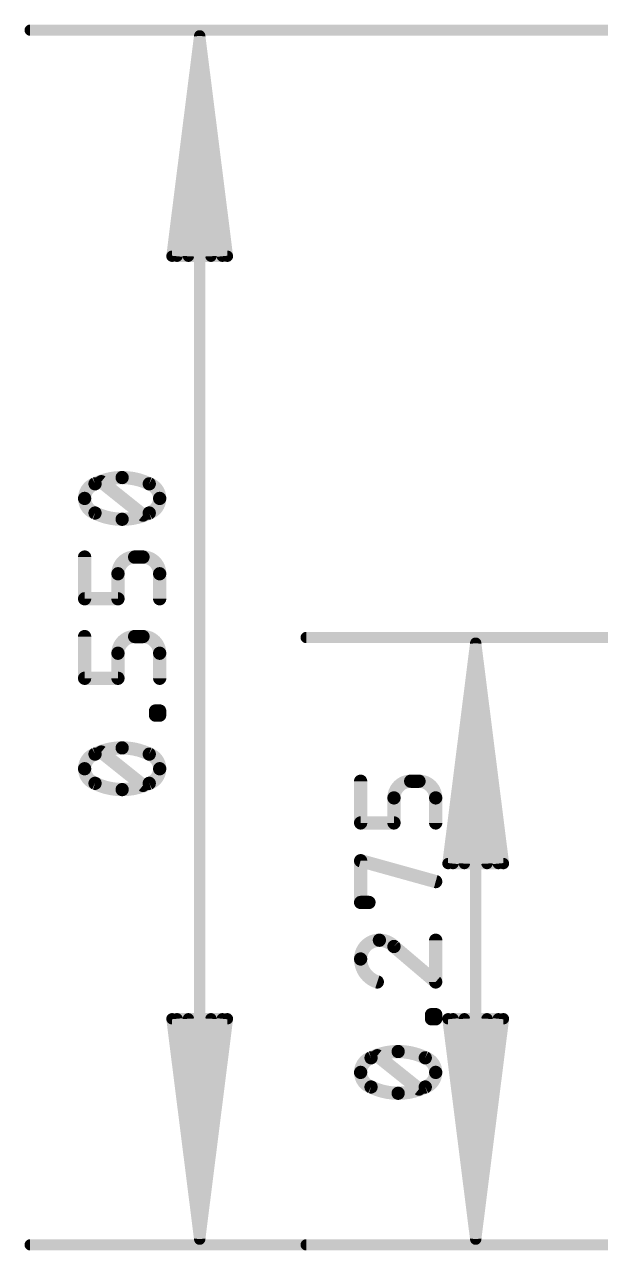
# Model space of a CAD drawing. Extents: x -22.2 to 64.4, y -24.7 to 14.1.
# Drawn here: x -9 to -2.37, y -0.07 to 14.04 of the extents above; entities that cross this region are included whole.
import ezdxf

# ---------------------------------------------------------------- set-up
doc = ezdxf.new("R2010")
doc.units = 0
doc.layers.add('47', color=253, linetype='CONTINUOUS')

msp = doc.modelspace()

# ---------------------------------------------------------------- linework, layer by layer
at = {"layer": '47'}
for points, const_width in [([(0, 13.97), (-8.935, 13.97)], 0.13), ([(-6.985, 13.905), (-7.3042, 11.37)], 0.13), ([(-6.985, 13.905), (-7.245, 11.37)], 0.13), ([(-6.985, 13.905), (-7.115, 11.37)], 0.13), ([(-6.985, 0.065), (-6.985, 13.905)], 0.13), ([(-6.6658, 11.37), (-6.985, 13.905)], 0.13), ([(-6.855, 11.37), (-6.985, 13.905)], 0.13), ([(-6.725, 11.37), (-6.985, 13.905)], 0.13), ([(-7.3042, 11.37), (-6.6658, 11.37)], 0.13), ([(-7.6371, 8.3928), (-8.1169, 8.7766)], 0.1524), ([(-8.3088, 7.4304), (-8.3088, 7.9102)], 0.1524), ([(-7.6371, 7.9102), (-7.7331, 7.9102)], 0.1524), ([(-7.925, 7.7183), (-7.925, 7.4304)], 0.1524), ([(-7.4452, 7.4304), (-7.4452, 7.7183)], 0.1524), ([(-7.925, 7.4304), (-8.3088, 7.4304)], 0.1524), ([(-8.3088, 6.516), (-8.3088, 6.9958)], 0.1524), ([(-7.6371, 6.9958), (-7.7331, 6.9958)], 0.1524), ([(22.86, 6.985), (-5.76, 6.985)], 0.13), ([(-3.81, 6.92), (-4.1292, 4.385)], 0.13), ([(-3.81, 6.92), (-4.07, 4.385)], 0.13), ([(-3.81, 6.92), (-3.94, 4.385)], 0.13), ([(-3.81, 6.92), (-3.81, 0.065)], 0.13), ([(-3.4908, 4.385), (-3.81, 6.92)], 0.13), ([(-3.68, 4.385), (-3.81, 6.92)], 0.13), ([(-3.55, 4.385), (-3.81, 6.92)], 0.13), ([(-7.925, 6.8039), (-7.925, 6.516)], 0.1524), ([(-7.4452, 6.516), (-7.4452, 6.8039)], 0.1524), ([(-7.925, 6.516), (-8.3088, 6.516)], 0.1524), ([(-7.4932, 6.0918), (-7.4932, 6.1398)], 0.1524), ([(-7.4932, 6.1398), (-7.4452, 6.1398)], 0.1524), ([(-7.4452, 6.1398), (-7.4452, 6.0918)], 0.1524), ([(-7.4452, 6.0918), (-7.4932, 6.0918)], 0.1524), ([(-7.6371, 5.2838), (-8.1169, 5.6677)], 0.1524), ([(-5.1338, 4.8523), (-5.1338, 5.3321)], 0.1524), ([(-4.4621, 5.3321), (-4.5581, 5.3321)], 0.1524), ([(-4.75, 5.1402), (-4.75, 4.8523)], 0.1524), ([(-4.2702, 4.8523), (-4.2702, 5.1402)], 0.1524), ([(-4.75, 4.8523), (-5.1338, 4.8523)], 0.1524), ([(-5.1338, 3.9379), (-5.1338, 4.4177)], 0.1524), ([(-5.1338, 4.4177), (-4.2702, 4.1778)], 0.1524), ([(-4.1292, 4.385), (-3.4908, 4.385)], 0.13), ([(-5.0378, 3.9379), (-5.1338, 3.9379)], 0.1524), ([(-4.2702, 3.0235), (-4.2702, 3.5033)], 0.1524), ([(-4.75, 3.4313), (-4.2702, 3.0235)], 0.1524), ([(-4.3182, 2.5993), (-4.3182, 2.6473)], 0.1524), ([(-4.3182, 2.6473), (-4.2702, 2.6473)], 0.1524), ([(-4.2702, 2.6473), (-4.2702, 2.5993)], 0.1524), ([(-6.985, 0.065), (-7.3042, 2.6)], 0.13), ([(-7.3042, 2.6), (-6.6658, 2.6)], 0.13), ([(-6.985, 0.065), (-7.245, 2.6)], 0.13), ([(-6.985, 0.065), (-7.115, 2.6)], 0.13), ([(-6.6658, 2.6), (-6.985, 0.065)], 0.13), ([(-6.855, 2.6), (-6.985, 0.065)], 0.13), ([(-6.725, 2.6), (-6.985, 0.065)], 0.13), ([(-4.2702, 2.5993), (-4.3182, 2.5993)], 0.1524), ([(-3.81, 0.065), (-4.1292, 2.6)], 0.13), ([(-4.1292, 2.6), (-3.4908, 2.6)], 0.13), ([(-3.81, 0.065), (-4.07, 2.6)], 0.13), ([(-3.81, 0.065), (-3.94, 2.6)], 0.13), ([(-3.4908, 2.6), (-3.81, 0.065)], 0.13), ([(-3.68, 2.6), (-3.81, 0.065)], 0.13), ([(-3.55, 2.6), (-3.81, 0.065)], 0.13), ([(-4.4621, 1.7913), (-4.9419, 2.1752)], 0.1524), ([(0, 0), (-8.935, 0)], 0.13), ([(22.86, 0), (-5.76, 0)], 0.13)]:
    msp.add_lwpolyline(points, dxfattribs=dict(at, const_width=const_width))
for points, const_width in [([(-8.935, 14.0025, 1), (-8.935, 13.9375)], 0.065), ([(-6.9525, 13.905, 1), (-7.0175, 13.905)], 0.065), ([(-6.9528, 13.9091, 1), (-7.0172, 13.9009)], 0.065), ([(-6.9525, 13.9033, 1), (-7.0175, 13.9067)], 0.065), ([(-6.9525, 13.9067, 1), (-7.0175, 13.9033)], 0.065), ([(-6.9527, 13.9083, 1), (-7.0173, 13.9017)], 0.065), ([(-6.9527, 13.9017, 1), (-7.0173, 13.9083)], 0.065), ([(-6.9528, 13.9009, 1), (-7.0172, 13.9091)], 0.065), ([(-7.3042, 11.4025, 1), (-7.3042, 11.3375)], 0.065), ([(-6.6658, 11.3375, 1), (-6.6658, 11.4025)], 0.065), ([(-7.3365, 11.3741, 1), (-7.272, 11.3659)], 0.065), ([(-7.2773, 11.3733, 1), (-7.2127, 11.3667)], 0.065), ([(-7.1475, 11.3717, 1), (-7.0825, 11.3683)], 0.065), ([(-6.8875, 11.3683, 1), (-6.8225, 11.3717)], 0.065), ([(-6.7573, 11.3667, 1), (-6.6927, 11.3733)], 0.065), ([(-6.698, 11.3659, 1), (-6.6335, 11.3741)], 0.065), ([(-7.877, 8.8246, 0.1139), (-8.1889, 8.7526)], 0.1524), ([(-7.5651, 8.7526, 0.1139), (-7.877, 8.8246)], 0.1524), ([(-7.877, 8.8627, 1), (-7.877, 8.7865)], 0.0762), ([(-7.877, 8.7865, 1), (-7.877, 8.8627)], 0.0762), ([(-8.1889, 8.7526, 0.3205), (-8.3088, 8.5847)], 0.1524), ([(-8.2055, 8.7869, 1), (-8.1722, 8.7184)], 0.0762), ([(-8.1765, 8.7166, 1), (-8.2012, 8.7887)], 0.0762), ([(-8.0931, 8.8064, 1), (-8.1407, 8.7469)], 0.0762), ([(-7.5528, 8.7887, 1), (-7.5775, 8.7166)], 0.0762), ([(-7.4452, 8.5847, 0.3205), (-7.5651, 8.7526)], 0.1524), ([(-7.5818, 8.7184, 1), (-7.5484, 8.7869)], 0.0762), ([(-8.3088, 8.5847, 0.3205), (-8.1889, 8.4168)], 0.1524), ([(-8.2707, 8.5847, 1), (-8.3469, 8.5847)], 0.0762), ([(-8.3469, 8.5847, 1), (-8.2707, 8.5847)], 0.0762), ([(-7.5651, 8.4168, 0.3205), (-7.4452, 8.5847)], 0.1524), ([(-7.4071, 8.5847, 1), (-7.4833, 8.5847)], 0.0762), ([(-7.4833, 8.5847, 1), (-7.4071, 8.5847)], 0.0762), ([(-8.1889, 8.4168, 0.1139), (-7.877, 8.3448)], 0.1524), ([(-8.1722, 8.451, 1), (-8.2055, 8.3825)], 0.0762), ([(-8.2012, 8.3807, 1), (-8.1765, 8.4528)], 0.0762), ([(-7.877, 8.3448, 0.1139), (-7.5651, 8.4168)], 0.1524), ([(-7.6609, 8.363, 1), (-7.6133, 8.4225)], 0.0762), ([(-7.5775, 8.4528, 1), (-7.5528, 8.3807)], 0.0762), ([(-7.5484, 8.3825, 1), (-7.5818, 8.451)], 0.0762), ([(-7.877, 8.3829, 1), (-7.877, 8.3067)], 0.0762), ([(-7.877, 8.3067, 1), (-7.877, 8.3829)], 0.0762), ([(-8.2707, 7.9102, 1), (-8.3469, 7.9102)], 0.0762), ([(-7.7331, 7.9102, 0.4142), (-7.925, 7.7183)], 0.1524), ([(-7.7331, 7.9483, 1), (-7.7331, 7.8721)], 0.0762), ([(-7.7331, 7.8721, 1), (-7.7331, 7.9483)], 0.0762), ([(-7.4452, 7.7183, 0.4142), (-7.6371, 7.9102)], 0.1524), ([(-7.6371, 7.9483, 1), (-7.6371, 7.8721)], 0.0762), ([(-7.6371, 7.8721, 1), (-7.6371, 7.9483)], 0.0762), ([(-7.8869, 7.7183, 1), (-7.9631, 7.7183)], 0.0762), ([(-7.9631, 7.7183, 1), (-7.8869, 7.7183)], 0.0762), ([(-7.4071, 7.7183, 1), (-7.4833, 7.7183)], 0.0762), ([(-7.4833, 7.7183, 1), (-7.4071, 7.7183)], 0.0762), ([(-8.3088, 7.4685, 1), (-8.3088, 7.3923)], 0.0762), ([(-7.925, 7.3923, 1), (-7.925, 7.4685)], 0.0762), ([(-8.3469, 7.4304, 1), (-8.2707, 7.4304)], 0.0762), ([(-7.9631, 7.4304, 1), (-7.8869, 7.4304)], 0.0762), ([(-7.4833, 7.4304, 1), (-7.4071, 7.4304)], 0.0762), ([(-8.2707, 6.9958, 1), (-8.3469, 6.9958)], 0.0762), ([(-7.7331, 6.9958, 0.4142), (-7.925, 6.8039)], 0.1524), ([(-7.7331, 7.0339, 1), (-7.7331, 6.9577)], 0.0762), ([(-7.7331, 6.9577, 1), (-7.7331, 7.0339)], 0.0762), ([(-7.4452, 6.8039, 0.4142), (-7.6371, 6.9958)], 0.1524), ([(-7.6371, 7.0339, 1), (-7.6371, 6.9577)], 0.0762), ([(-7.6371, 6.9577, 1), (-7.6371, 7.0339)], 0.0762), ([(-5.76, 7.0175, 1), (-5.76, 6.9525)], 0.065), ([(-3.7775, 6.92, 1), (-3.8425, 6.92)], 0.065), ([(-3.7778, 6.9241, 1), (-3.8422, 6.9159)], 0.065), ([(-3.7775, 6.9183, 1), (-3.8425, 6.9217)], 0.065), ([(-3.7775, 6.9217, 1), (-3.8425, 6.9183)], 0.065), ([(-3.7777, 6.9233, 1), (-3.8423, 6.9167)], 0.065), ([(-3.7777, 6.9167, 1), (-3.8423, 6.9233)], 0.065), ([(-3.7778, 6.9159, 1), (-3.8422, 6.9241)], 0.065), ([(-7.8869, 6.8039, 1), (-7.9631, 6.8039)], 0.0762), ([(-7.9631, 6.8039, 1), (-7.8869, 6.8039)], 0.0762), ([(-7.4071, 6.8039, 1), (-7.4833, 6.8039)], 0.0762), ([(-7.4833, 6.8039, 1), (-7.4071, 6.8039)], 0.0762), ([(-8.3088, 6.5541, 1), (-8.3088, 6.4779)], 0.0762), ([(-8.3469, 6.516, 1), (-8.2707, 6.516)], 0.0762), ([(-7.9631, 6.516, 1), (-7.8869, 6.516)], 0.0762), ([(-7.925, 6.4779, 1), (-7.925, 6.5541)], 0.0762), ([(-7.4833, 6.516, 1), (-7.4071, 6.516)], 0.0762), ([(-7.4551, 6.1398, 1), (-7.5313, 6.1398)], 0.0762), ([(-7.4932, 6.1779, 1), (-7.4932, 6.1017)], 0.0762), ([(-7.4071, 6.1398, 1), (-7.4833, 6.1398)], 0.0762), ([(-7.4452, 6.1017, 1), (-7.4452, 6.1779)], 0.0762), ([(-7.4932, 6.1299, 1), (-7.4932, 6.0537)], 0.0762), ([(-7.5313, 6.0918, 1), (-7.4551, 6.0918)], 0.0762), ([(-7.4833, 6.0918, 1), (-7.4071, 6.0918)], 0.0762), ([(-7.4452, 6.0537, 1), (-7.4452, 6.1299)], 0.0762), ([(-7.877, 5.7156, 0.1139), (-8.1889, 5.6437)], 0.1524), ([(-7.5651, 5.6437, 0.1139), (-7.877, 5.7156)], 0.1524), ([(-7.877, 5.7537, 1), (-7.877, 5.6775)], 0.0762), ([(-7.877, 5.6775, 1), (-7.877, 5.7537)], 0.0762), ([(-8.1889, 5.6437, 0.3205), (-8.3088, 5.4757)], 0.1524), ([(-8.2055, 5.6779, 1), (-8.1722, 5.6094)], 0.0762), ([(-8.1765, 5.6076, 1), (-8.2012, 5.6797)], 0.0762), ([(-8.0931, 5.6974, 1), (-8.1407, 5.6379)], 0.0762), ([(-7.5528, 5.6797, 1), (-7.5775, 5.6076)], 0.0762), ([(-7.4452, 5.4757, 0.3205), (-7.5651, 5.6437)], 0.1524), ([(-7.5818, 5.6094, 1), (-7.5484, 5.6779)], 0.0762), ([(-8.3088, 5.4757, 0.3205), (-8.1889, 5.3078)], 0.1524), ([(-8.2707, 5.4757, 1), (-8.3469, 5.4757)], 0.0762), ([(-8.3469, 5.4757, 1), (-8.2707, 5.4757)], 0.0762), ([(-7.5651, 5.3078, 0.3205), (-7.4452, 5.4757)], 0.1524), ([(-7.4071, 5.4757, 1), (-7.4833, 5.4757)], 0.0762), ([(-7.4833, 5.4757, 1), (-7.4071, 5.4757)], 0.0762), ([(-8.1889, 5.3078, 0.1139), (-7.877, 5.2359)], 0.1524), ([(-8.1722, 5.3421, 1), (-8.2055, 5.2736)], 0.0762), ([(-8.2012, 5.2718, 1), (-8.1765, 5.3439)], 0.0762), ([(-7.877, 5.2359, 0.1139), (-7.5651, 5.3078)], 0.1524), ([(-7.5775, 5.3439, 1), (-7.5528, 5.2718)], 0.0762), ([(-7.5484, 5.2736, 1), (-7.5818, 5.3421)], 0.0762), ([(-5.0957, 5.3321, 1), (-5.1719, 5.3321)], 0.0762), ([(-4.5581, 5.3321, 0.4142), (-4.75, 5.1402)], 0.1524), ([(-4.5581, 5.3702, 1), (-4.5581, 5.294)], 0.0762), ([(-4.5581, 5.294, 1), (-4.5581, 5.3702)], 0.0762), ([(-4.2702, 5.1402, 0.4142), (-4.4621, 5.3321)], 0.1524), ([(-4.4621, 5.3702, 1), (-4.4621, 5.294)], 0.0762), ([(-4.4621, 5.294, 1), (-4.4621, 5.3702)], 0.0762), ([(-7.877, 5.274, 1), (-7.877, 5.1978)], 0.0762), ([(-7.877, 5.1978, 1), (-7.877, 5.274)], 0.0762), ([(-7.6609, 5.2541, 1), (-7.6133, 5.3136)], 0.0762), ([(-4.7119, 5.1402, 1), (-4.7881, 5.1402)], 0.0762), ([(-4.7881, 5.1402, 1), (-4.7119, 5.1402)], 0.0762), ([(-4.2321, 5.1402, 1), (-4.3083, 5.1402)], 0.0762), ([(-4.3083, 5.1402, 1), (-4.2321, 5.1402)], 0.0762), ([(-5.1338, 4.8904, 1), (-5.1338, 4.8142)], 0.0762), ([(-5.1719, 4.8523, 1), (-5.0957, 4.8523)], 0.0762), ([(-4.7881, 4.8523, 1), (-4.7119, 4.8523)], 0.0762), ([(-4.75, 4.8142, 1), (-4.75, 4.8904)], 0.0762), ([(-4.3083, 4.8523, 1), (-4.2321, 4.8523)], 0.0762), ([(-5.0957, 4.4177, 1), (-5.1719, 4.4177)], 0.0762), ([(-5.1236, 4.4544, 1), (-5.144, 4.381)], 0.0762), ([(-4.1615, 4.3891, 1), (-4.097, 4.3809)], 0.065), ([(-4.1292, 4.4175, 1), (-4.1292, 4.3525)], 0.065), ([(-4.1023, 4.3883, 1), (-4.0377, 4.3817)], 0.065), ([(-3.9725, 4.3867, 1), (-3.9075, 4.3833)], 0.065), ([(-3.7125, 4.3833, 1), (-3.6475, 4.3867)], 0.065), ([(-3.5823, 4.3817, 1), (-3.5177, 4.3883)], 0.065), ([(-3.523, 4.3809, 1), (-3.4585, 4.3891)], 0.065), ([(-3.4908, 4.3525, 1), (-3.4908, 4.4175)], 0.065), ([(-4.2804, 4.1411, 1), (-4.26, 4.2145)], 0.0762), ([(-5.1338, 3.976, 1), (-5.1338, 3.8998)], 0.0762), ([(-5.1719, 3.9379, 1), (-5.0957, 3.9379)], 0.0762), ([(-5.0378, 3.8998, 1), (-5.0378, 3.976)], 0.0762), ([(-4.9179, 3.5033, 0.4142), (-5.1338, 3.2874)], 0.1524), ([(-4.75, 3.4313, 0.2053), (-4.9179, 3.5033)], 0.1524), ([(-4.9179, 3.5414, 1), (-4.9179, 3.4652)], 0.0762), ([(-4.9179, 3.4652, 1), (-4.9179, 3.5414)], 0.0762), ([(-4.2321, 3.5033, 1), (-4.3083, 3.5033)], 0.0762), ([(-4.7253, 3.4604, 1), (-4.7747, 3.4023)], 0.0762), ([(-4.7776, 3.405, 1), (-4.7224, 3.4576)], 0.0762), ([(-5.1338, 3.2874, 0.3252), (-4.9419, 3.0235)], 0.1524), ([(-5.0957, 3.2874, 1), (-5.1719, 3.2874)], 0.0762), ([(-5.1719, 3.2874, 1), (-5.0957, 3.2874)], 0.0762), ([(-4.9536, 2.9873, 1), (-4.9301, 3.0598)], 0.0762), ([(-4.3083, 3.0235, 1), (-4.2321, 3.0235)], 0.0762), ([(-4.2949, 2.9945, 1), (-4.2455, 3.0525)], 0.0762), ([(-4.2801, 2.6473, 1), (-4.3563, 2.6473)], 0.0762), ([(-4.3182, 2.6854, 1), (-4.3182, 2.6092)], 0.0762), ([(-4.2321, 2.6473, 1), (-4.3083, 2.6473)], 0.0762), ([(-4.2702, 2.6092, 1), (-4.2702, 2.6854)], 0.0762), ([(-7.272, 2.6041, 1), (-7.3365, 2.5959)], 0.065), ([(-7.3042, 2.6325, 1), (-7.3042, 2.5675)], 0.065), ([(-7.2127, 2.6033, 1), (-7.2773, 2.5967)], 0.065), ([(-7.0825, 2.6017, 1), (-7.1475, 2.5983)], 0.065), ([(-6.8225, 2.5983, 1), (-6.8875, 2.6017)], 0.065), ([(-6.6927, 2.5967, 1), (-6.7573, 2.6033)], 0.065), ([(-6.6335, 2.5959, 1), (-6.698, 2.6041)], 0.065), ([(-6.6658, 2.5675, 1), (-6.6658, 2.6325)], 0.065), ([(-4.3182, 2.6374, 1), (-4.3182, 2.5612)], 0.0762), ([(-4.3563, 2.5993, 1), (-4.2801, 2.5993)], 0.0762), ([(-4.3083, 2.5993, 1), (-4.2321, 2.5993)], 0.0762), ([(-4.2702, 2.5612, 1), (-4.2702, 2.6374)], 0.0762), ([(-4.097, 2.6041, 1), (-4.1615, 2.5959)], 0.065), ([(-4.1292, 2.6325, 1), (-4.1292, 2.5675)], 0.065), ([(-4.0377, 2.6033, 1), (-4.1023, 2.5967)], 0.065), ([(-3.9075, 2.6017, 1), (-3.9725, 2.5983)], 0.065), ([(-3.6475, 2.5983, 1), (-3.7125, 2.6017)], 0.065), ([(-3.5177, 2.5967, 1), (-3.5823, 2.6033)], 0.065), ([(-3.4585, 2.5959, 1), (-3.523, 2.6041)], 0.065), ([(-3.4908, 2.5675, 1), (-3.4908, 2.6325)], 0.065), ([(-4.702, 2.2231, 0.1139), (-5.0139, 2.1512)], 0.1524), ([(-4.3901, 2.1512, 0.1139), (-4.702, 2.2231)], 0.1524), ([(-4.702, 2.2612, 1), (-4.702, 2.185)], 0.0762), ([(-4.702, 2.185, 1), (-4.702, 2.2612)], 0.0762), ([(-5.0139, 2.1512, 0.3205), (-5.1338, 1.9832)], 0.1524), ([(-5.0305, 2.1854, 1), (-4.9972, 2.1169)], 0.0762), ([(-5.0015, 2.1151, 1), (-5.0262, 2.1872)], 0.0762), ([(-4.9181, 2.2049, 1), (-4.9657, 2.1454)], 0.0762), ([(-4.3778, 2.1872, 1), (-4.4025, 2.1151)], 0.0762), ([(-4.2702, 1.9832, 0.3205), (-4.3901, 2.1512)], 0.1524), ([(-4.4068, 2.1169, 1), (-4.3734, 2.1854)], 0.0762), ([(-5.1338, 1.9832, 0.3205), (-5.0139, 1.8153)], 0.1524), ([(-5.0957, 1.9832, 1), (-5.1719, 1.9832)], 0.0762), ([(-5.1719, 1.9832, 1), (-5.0957, 1.9832)], 0.0762), ([(-4.3901, 1.8153, 0.3205), (-4.2702, 1.9832)], 0.1524), ([(-4.2321, 1.9832, 1), (-4.3083, 1.9832)], 0.0762), ([(-4.3083, 1.9832, 1), (-4.2321, 1.9832)], 0.0762), ([(-5.0139, 1.8153, 0.1139), (-4.702, 1.7434)], 0.1524), ([(-4.9972, 1.8496, 1), (-5.0305, 1.7811)], 0.0762), ([(-5.0262, 1.7793, 1), (-5.0015, 1.8514)], 0.0762), ([(-4.702, 1.7434, 0.1139), (-4.3901, 1.8153)], 0.1524), ([(-4.4859, 1.7616, 1), (-4.4383, 1.8211)], 0.0762), ([(-4.4025, 1.8514, 1), (-4.3778, 1.7793)], 0.0762), ([(-4.3734, 1.7811, 1), (-4.4068, 1.8496)], 0.0762), ([(-4.702, 1.7815, 1), (-4.702, 1.7053)], 0.0762), ([(-4.702, 1.7053, 1), (-4.702, 1.7815)], 0.0762), ([(-8.935, 0.0325, 1), (-8.935, -0.0325)], 0.065), ([(-7.0172, 0.0691, 1), (-6.9528, 0.0609)], 0.065), ([(-7.0173, 0.0683, 1), (-6.9527, 0.0617)], 0.065), ([(-7.0175, 0.0633, 1), (-6.9525, 0.0667)], 0.065), ([(-7.0175, 0.0667, 1), (-6.9525, 0.0633)], 0.065), ([(-7.0175, 0.065, 1), (-6.9525, 0.065)], 0.065), ([(-7.0173, 0.0617, 1), (-6.9527, 0.0683)], 0.065), ([(-7.0172, 0.0609, 1), (-6.9528, 0.0691)], 0.065), ([(-5.76, 0.0325, 1), (-5.76, -0.0325)], 0.065), ([(-3.8422, 0.0691, 1), (-3.7778, 0.0609)], 0.065), ([(-3.8423, 0.0683, 1), (-3.7777, 0.0617)], 0.065), ([(-3.8425, 0.0633, 1), (-3.7775, 0.0667)], 0.065), ([(-3.8425, 0.0667, 1), (-3.7775, 0.0633)], 0.065), ([(-3.8425, 0.065, 1), (-3.7775, 0.065)], 0.065), ([(-3.8423, 0.0617, 1), (-3.7777, 0.0683)], 0.065), ([(-3.8422, 0.0609, 1), (-3.7778, 0.0691)], 0.065)]:
    msp.add_lwpolyline(points, format="xyb", dxfattribs=dict(at, const_width=const_width))

doc.saveas('drawing.dxf')
